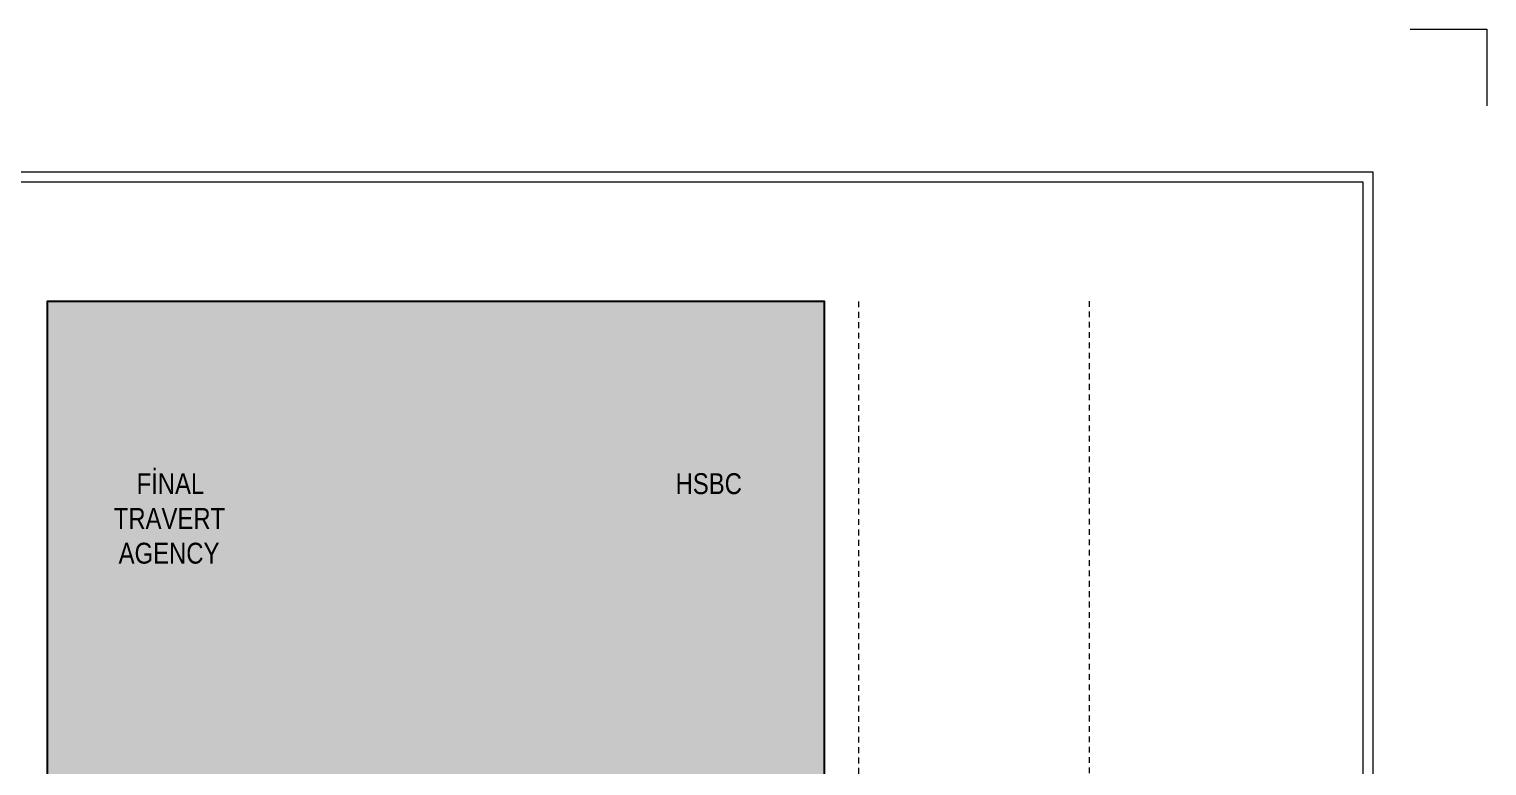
# Model space of a CAD drawing. Header units: millimetres. Extents: x 863 to 22635, y -482 to 12118.
# Drawn here: x 19786 to 22635, y 10679 to 12118 of the extents above; entities that cross this region are included whole.
import ezdxf

# ---------------------------------------------------------------- set-up
doc = ezdxf.new("R2010")
doc.units = ezdxf.units.MM
doc.linetypes.add('JIS_02_0.7', pattern=[1.35, 0.75, -0.6])
doc.layers.add('ABOVE_0G', color=235, linetype='JIS_02_0.7', lineweight=9)
doc.layers.add('TXT_0G', color=7, linetype='Continuous', lineweight=13)
doc.layers.add('Existing WALL_0G', color=65, linetype='Continuous')
doc.layers.add('HATCH_0G', color=251, linetype='Continuous')
doc.styles.add('0G_50', font='ARIALN.TTF', dxfattribs={"height": 50})

# ---------------------------------------------------------------- blocks, each defined once
blk = doc.blocks.new('ANTET-1-150-A3-DIKEY')
blk.add_lwpolyline([(2810, 4200), (2910, 4200), (2910, 4100)])
for points in [[(165.3, 4014.3), (2761.6, 4014.3), (2761.6, 185.7), (165.3, 185.7)], [(178.5, 4001.1), (2748.5, 4001.1), (2748.5, 198.9), (178.5, 198.9)]]:
    blk.add_lwpolyline(points, close=True)

msp = doc.modelspace()

# ---------------------------------------------------------------- hatches: boundary and pattern name
at = {"layer": 'HATCH_0G'}
h = msp.add_hatch(dxfattribs=at)
h.set_pattern_fill('DOTS', color=256, scale=100, angle=45)
h.set_pattern_definition([(45, (156564.517, 1761.177), (-2.2097087, 6.62912607), [0, -6.25])])
h.paths.add_polyline_path([(19819.04, 10563.66), (19819.04, 10515.66), (19797.04, 10515.66), (19797.04, 10646.66), (19822.04, 10646.66), (19822.04, 11586.66), (21340.04, 11586.66), (21340.04, 10646.66), (21300.04, 10646.66), (21300.04, 10563.66)])
h.paths.add_polyline_path([(21035.9, 11186.65), (21185.89, 11186.65), (21185.89, 11271.47), (21035.9, 11271.47)], flags=24)
h.paths.add_polyline_path([(19940.2, 11041.83), (20178.36, 11041.83), (20178.36, 11263.19), (19940.2, 11263.19)], flags=24)

# ---------------------------------------------------------------- linework, layer by layer
at = {"layer": 'ABOVE_0G', "ltscale": 15}
for points in [[(19637.04, 11586.66), (19637.04, 9245.66), (21408.04, 9245.66), (21408.04, 11586.66)], [(21858.04, 11586.66), (21858.04, 7141.07)]]:
    msp.add_lwpolyline(points, dxfattribs=at)
at = {"layer": 'Existing WALL_0G'}
msp.add_lwpolyline([(19819.04, 10563.66), (19819.04, 10515.66), (19797.04, 10515.66), (19797.04, 10646.66), (19822.04, 10646.66), (19822.04, 11586.66), (21340.04, 11586.66), (21340.04, 10646.66), (21300.04, 10646.66), (21300.04, 10563.66)], close=True, dxfattribs=at)

# ---------------------------------------------------------------- block references
at = {"layer": 'TXT_0G', "xscale": 1.5, "yscale": 1.5, "zscale": 1.5}
msp.add_blockref('ANTET-1-150-A3-DIKEY', (18270.29, 5817.88), dxfattribs=at)

# ---------------------------------------------------------------- texts
at = {"layer": 'TXT_0G', "attachment_point": 1, "style": '0G_50'}
for s, insert, char_height in [('\\pi32.06331;FİNAL \\P\\pi-12.51563;TRAVERT \\P\\pi-2.99675;AGENCY', (19964.07, 11250.28), 40.7436), ('HSBC', (21049.67, 11250.28), 40.744)]:
    msp.add_mtext_dynamic_manual_height_columns(s, width=190.7208, gutter_width=250, heights=[0], dxfattribs=dict(at, insert=insert, char_height=char_height))

doc.saveas('drawing.dxf')
